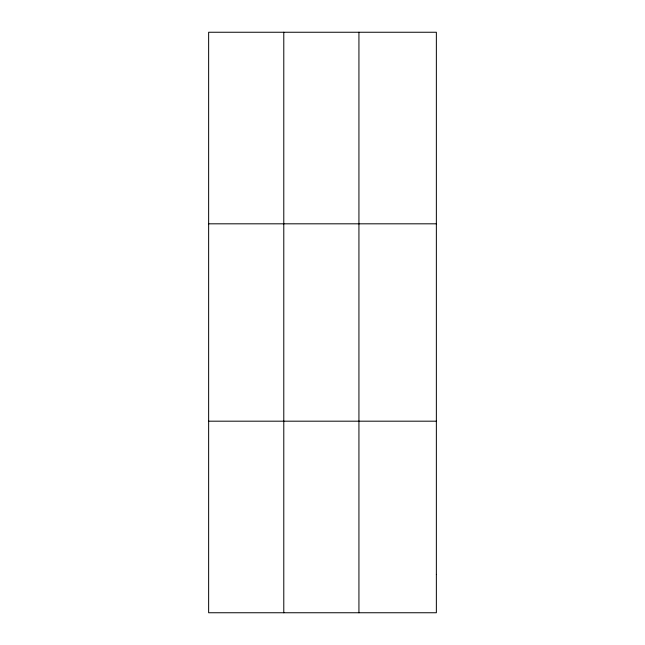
<?xml version="1.0" encoding="UTF-8"?>
<svg xmlns="http://www.w3.org/2000/svg" width="645" height="645" viewBox="0 0 645 645"><rect width="100%" height="100%" fill="white"/><g stroke="black" fill="none" stroke-linecap="round" stroke-linejoin="round"><path stroke-width="0.97" d="M283.784 612.75L283.784 32.25M358.934 612.75L358.934 32.25M208.641 223.815L436.359 223.815M208.641 421.185L436.359 421.185M436.359 574.437L436.359 612.75L208.641 612.75L208.641 32.25L436.359 32.25L436.359 574.437"/></g></svg>
